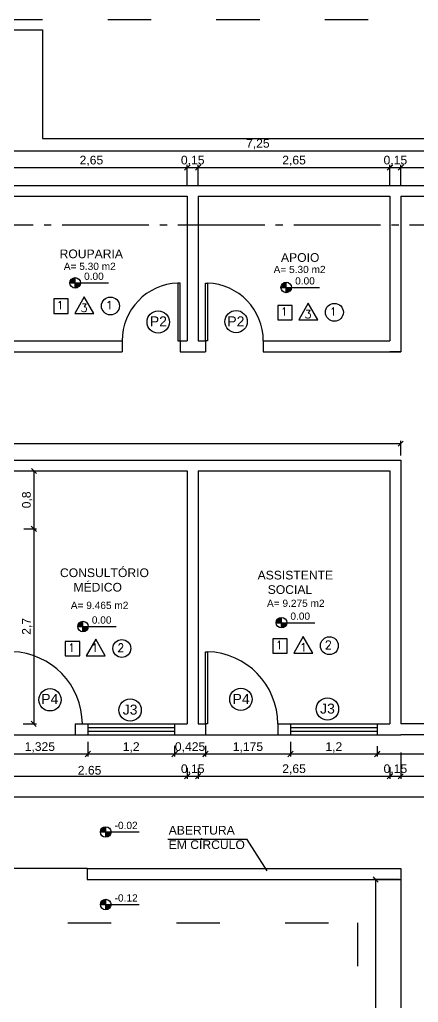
# Model space of a CAD drawing. Header units: millimetres. Extents: x 313 to 493, y 47 to 181.
# Drawn here: x 364.75 to 370.25, y 87.48 to 101.08 of the extents above; entities that cross this region are included whole.
import ezdxf

# ---------------------------------------------------------------- set-up
doc = ezdxf.new("R2010")
doc.units = ezdxf.units.MM
doc.header["$LTSCALE"] = 0.05
doc.header["$MEASUREMENT"] = 0
doc.header["$PDMODE"] = 3
doc.linetypes.add('ACAD_ISO03W100', pattern=[30, 12, -18])
doc.linetypes.add('ACAD_ISO04W100', pattern=[30, 24, -3, 0, -3])
for name, color, linetype in [('01', 1, 'Continuous'), ('02', 2, 'Continuous'), ('03', 3, 'Continuous'), ('05', 5, 'Continuous'), ('1', 1, 'Continuous'), ('2', 2, 'Continuous'), ('A110', 2, 'Continuous'), ('A2TXT25', 2, 'Continuous'), ('BAN', 13, 'Continuous'), ('COBERTURA', 7, 'ACAD_ISO03W100'), ('CORTE', 6, 'ACAD_ISO04W100'), ('TRACEJADO', 7, 'ACAD_ISO03W100')]:
    doc.layers.add(name, color=color, linetype=linetype)
doc.styles.add('ROMANS', font='romans.shx', dxfattribs={"height": 0.15})
doc.styles.get("Standard").update_dxf_attribs({"font": 'arial.ttf'})
doc.dimstyles.new('ISO-25', dxfattribs={"dimscale": 0.04, "dimtxt": 4, "dimasz": 2.5, "dimexe": 1.25, "dimexo": 0.625, "dimtad": 1, "dimdec": 3, "dimtxsty": 'Standard', "dimblk": 'OBLIQUE', "dimcen": 2.5, "dimadec": 0, "dimazin": 0, "dimtfac": 1, "dimtdec": 3, "dimtmove": 0, "dimatfit": 3, "dimldrblk": 'OBLIQUE', "dimfxl": 1, "dimarcsym": 0})

# ---------------------------------------------------------------- blocks, each defined once
blk = doc.blocks.new('_Oblique')
at = {"layer": 'TRACEJADO', "color": 0, "lineweight": -2}
blk.add_line((-0.5, -0.5), (0.5, 0.5), dxfattribs=at)
blk = doc.blocks.new('*D36')
at = {"layer": 'BAN', "color": 0}
for p, q in [((364.411, 99.05), (364.411, 99.069)), ((364.411, 99.032), (367.061, 99.032)), ((367.061, 98.784), (367.061, 99.069))]:
    blk.add_line(p, q, dxfattribs=at)
at = {"layer": 'Defpoints', "color": 0}
for p in [(364.411, 99.032), (367.061, 99.032), (367.061, 98.765)]:
    blk.add_point(p, dxfattribs=at)
at = {"layer": 'BAN', "color": 0, "xscale": 0.075, "yscale": 0.075, "zscale": 0.075, "rotation": 180}
blk.add_blockref('_Oblique', (364.411, 99.032), dxfattribs=at)
at = {"layer": 'BAN', "color": 0, "xscale": 0.075, "yscale": 0.075, "zscale": 0.075}
blk.add_blockref('_Oblique', (367.061, 99.032), dxfattribs=at)
at = {"layer": 'BAN', "color": 0, "insert": (365.736, 99.122), "char_height": 0.12, "attachment_point": 5}
blk.add_mtext('2,65', dxfattribs=at)
blk = doc.blocks.new('*D37')
at = {"layer": 'BAN', "color": 0}
for p, q in [((364.411, 99.132), (364.411, 99.301)), ((364.411, 99.263), (371.661, 99.263)), ((371.661, 98.884), (371.661, 99.301))]:
    blk.add_line(p, q, dxfattribs=at)
at = {"layer": 'Defpoints', "color": 0}
for p in [(371.661, 99.263), (364.411, 99.113), (371.661, 98.865)]:
    blk.add_point(p, dxfattribs=at)
at = {"layer": 'BAN', "color": 0, "xscale": 0.075, "yscale": 0.075, "zscale": 0.075, "rotation": 180}
blk.add_blockref('_Oblique', (364.411, 99.263), dxfattribs=at)
at = {"layer": 'BAN', "color": 0, "xscale": 0.075, "yscale": 0.075, "zscale": 0.075}
blk.add_blockref('_Oblique', (371.661, 99.263), dxfattribs=at)
at = {"layer": 'BAN', "color": 0, "insert": (368.036, 99.354), "char_height": 0.12, "attachment_point": 5}
blk.add_mtext('7,25', dxfattribs=at)
blk = doc.blocks.new('*D38')
at = {"layer": 'BAN', "color": 0}
for p, q in [((364.361, 90.947), (364.361, 90.575)), ((367.061, 90.725), (367.061, 90.575)), ((364.361, 90.612), (367.061, 90.612))]:
    blk.add_line(p, q, dxfattribs=at)
at = {"layer": 'Defpoints', "color": 0}
for p in [(364.361, 90.966), (367.061, 90.744), (367.061, 90.612)]:
    blk.add_point(p, dxfattribs=at)
at = {"layer": 'BAN', "color": 0, "xscale": 0.075, "yscale": 0.075, "zscale": 0.075, "rotation": 180}
blk.add_blockref('_Oblique', (364.361, 90.612), dxfattribs=at)
at = {"layer": 'BAN', "color": 0, "xscale": 0.075, "yscale": 0.075, "zscale": 0.075}
blk.add_blockref('_Oblique', (367.061, 90.612), dxfattribs=at)
at = {"layer": 'BAN', "color": 0, "insert": (365.711, 90.692), "char_height": 0.12, "attachment_point": 5}
blk.add_mtext('2.65', dxfattribs=at)
blk = doc.blocks.new('*D39')
at = {"layer": 'BAN', "color": 0}
for p, q in [((365.686, 91.032), (365.686, 90.881)), ((366.886, 91.032), (366.886, 90.881)), ((365.686, 90.918), (366.886, 90.918))]:
    blk.add_line(p, q, dxfattribs=at)
at = {"layer": 'Defpoints', "color": 0}
for p in [(365.686, 91.051), (366.886, 91.051), (366.886, 90.918)]:
    blk.add_point(p, dxfattribs=at)
at = {"layer": 'BAN', "color": 0, "xscale": 0.075, "yscale": 0.075, "zscale": 0.075, "rotation": 180}
blk.add_blockref('_Oblique', (365.686, 90.918), dxfattribs=at)
at = {"layer": 'BAN', "color": 0, "xscale": 0.075, "yscale": 0.075, "zscale": 0.075}
blk.add_blockref('_Oblique', (366.886, 90.918), dxfattribs=at)
at = {"layer": 'BAN', "color": 0, "insert": (366.286, 91.009), "char_height": 0.12, "attachment_point": 5}
blk.add_mtext('1,2', dxfattribs=at)
blk = doc.blocks.new('*D40')
at = {"layer": 'BAN', "color": 0}
for p, q in [((342.661, 95.231), (342.661, 95.25)), ((342.661, 95.212), (370.011, 95.212)), ((370.011, 95.046), (370.011, 95.25))]:
    blk.add_line(p, q, dxfattribs=at)
at = {"layer": 'Defpoints', "color": 0}
for p in [(342.661, 95.212), (370.011, 95.212), (370.011, 95.027)]:
    blk.add_point(p, dxfattribs=at)
at = {"layer": 'BAN', "color": 0, "xscale": 0.075, "yscale": 0.075, "zscale": 0.075, "rotation": 180}
blk.add_blockref('_Oblique', (342.661, 95.212), dxfattribs=at)
at = {"layer": 'BAN', "color": 0, "xscale": 0.075, "yscale": 0.075, "zscale": 0.075}
blk.add_blockref('_Oblique', (370.011, 95.212), dxfattribs=at)
at = {"layer": 'BAN', "color": 0, "insert": (356.336, 95.303), "char_height": 0.12, "attachment_point": 5}
blk.add_mtext('27,35', dxfattribs=at)
blk = doc.blocks.new('*D71')
at = {"layer": 'BAN', "color": 0}
for p, q in [((364.853, 94.833), (364.978, 94.833)), ((364.94, 94.833), (364.94, 94.033)), ((364.802, 94.033), (364.978, 94.033))]:
    blk.add_line(p, q, dxfattribs=at)
at = {"layer": 'Defpoints', "color": 0}
for p in [(364.835, 94.833), (364.783, 94.033), (364.94, 94.033)]:
    blk.add_point(p, dxfattribs=at)
at = {"layer": 'BAN', "color": 0, "xscale": 0.075, "yscale": 0.075, "zscale": 0.075}
for p, rotation in [((364.94, 94.833), 90), ((364.94, 94.033), 270)]:
    blk.add_blockref('_Oblique', p, dxfattribs=dict(at, rotation=rotation))
at = {"layer": 'BAN', "color": 0, "insert": (364.849, 94.433), "char_height": 0.12, "attachment_point": 5, "rotation": 90}
blk.add_mtext('0,8', dxfattribs=at)
blk = doc.blocks.new('*D77')
at = {"layer": 'BAN', "color": 0}
for p, q in [((364.802, 94.033), (364.978, 94.033)), ((364.94, 94.033), (364.94, 91.333)), ((364.793, 91.333), (364.978, 91.333))]:
    blk.add_line(p, q, dxfattribs=at)
at = {"layer": 'Defpoints', "color": 0}
for p in [(364.783, 94.033), (364.774, 91.333), (364.94, 91.333)]:
    blk.add_point(p, dxfattribs=at)
at = {"layer": 'BAN', "color": 0, "xscale": 0.075, "yscale": 0.075, "zscale": 0.075}
for p, rotation in [((364.94, 94.033), 90), ((364.94, 91.333), 270)]:
    blk.add_blockref('_Oblique', p, dxfattribs=dict(at, rotation=rotation))
at = {"layer": 'BAN', "color": 0, "insert": (364.849, 92.683), "char_height": 0.12, "attachment_point": 5, "rotation": 90}
blk.add_mtext('2,7', dxfattribs=at)
blk = doc.blocks.new('*D114')
at = {"layer": 'BAN', "color": 0}
for p, q in [((369.992, 89.183), (369.623, 89.183)), ((369.661, 89.183), (369.661, 80.289)), ((369.931, 80.289), (369.623, 80.289))]:
    blk.add_line(p, q, dxfattribs=at)
at = {"layer": 'Defpoints', "color": 0}
for p in [(370.011, 89.183), (369.661, 80.289), (369.95, 80.289)]:
    blk.add_point(p, dxfattribs=at)
at = {"layer": 'BAN', "color": 0, "xscale": 0.075, "yscale": 0.075, "zscale": 0.075}
for p, rotation in [((369.661, 89.183), 90), ((369.661, 80.289), 270)]:
    blk.add_blockref('_Oblique', p, dxfattribs=dict(at, rotation=rotation))
at = {"layer": 'BAN', "color": 0, "insert": (369.57, 84.736), "char_height": 0.12, "attachment_point": 5, "rotation": 90}
blk.add_mtext('8,90', dxfattribs=at)
blk = doc.blocks.new('*D126')
at = {"layer": 'BAN', "color": 0}
for p, q in [((370.011, 90.937), (370.011, 90.575)), ((369.861, 90.737), (369.861, 90.575)), ((369.861, 90.612), (370.011, 90.612))]:
    blk.add_line(p, q, dxfattribs=at)
at = {"layer": 'Defpoints', "color": 0}
for p in [(370.011, 90.955), (369.861, 90.756), (370.011, 90.612)]:
    blk.add_point(p, dxfattribs=at)
at = {"layer": 'BAN', "color": 0, "xscale": 0.075, "yscale": 0.075, "zscale": 0.075, "rotation": 180}
blk.add_blockref('_Oblique', (369.861, 90.612), dxfattribs=at)
at = {"layer": 'BAN', "color": 0, "xscale": 0.075, "yscale": 0.075, "zscale": 0.075}
blk.add_blockref('_Oblique', (370.011, 90.612), dxfattribs=at)
at = {"layer": 'BAN', "color": 0, "insert": (369.936, 90.703), "char_height": 0.12, "attachment_point": 5}
blk.add_mtext('0,15', dxfattribs=at)
blk = doc.blocks.new('*D127')
at = {"layer": 'BAN', "color": 0}
for p, q in [((367.061, 90.725), (367.061, 90.575)), ((367.211, 90.721), (367.211, 90.575)), ((367.061, 90.612), (367.211, 90.612))]:
    blk.add_line(p, q, dxfattribs=at)
at = {"layer": 'Defpoints', "color": 0}
for p in [(367.061, 90.744), (367.211, 90.739), (367.211, 90.612)]:
    blk.add_point(p, dxfattribs=at)
at = {"layer": 'BAN', "color": 0, "xscale": 0.075, "yscale": 0.075, "zscale": 0.075, "rotation": 180}
blk.add_blockref('_Oblique', (367.061, 90.612), dxfattribs=at)
at = {"layer": 'BAN', "color": 0, "xscale": 0.075, "yscale": 0.075, "zscale": 0.075}
blk.add_blockref('_Oblique', (367.211, 90.612), dxfattribs=at)
at = {"layer": 'BAN', "color": 0, "insert": (367.136, 90.703), "char_height": 0.12, "attachment_point": 5}
blk.add_mtext('0,15', dxfattribs=at)
blk = doc.blocks.new('*D128')
at = {"layer": 'BAN', "color": 0}
for p, q in [((367.211, 90.721), (367.211, 90.575)), ((369.861, 90.737), (369.861, 90.575)), ((367.211, 90.612), (369.861, 90.612))]:
    blk.add_line(p, q, dxfattribs=at)
at = {"layer": 'Defpoints', "color": 0}
for p in [(367.211, 90.739), (369.861, 90.756), (369.861, 90.612)]:
    blk.add_point(p, dxfattribs=at)
at = {"layer": 'BAN', "color": 0, "xscale": 0.075, "yscale": 0.075, "zscale": 0.075, "rotation": 180}
blk.add_blockref('_Oblique', (367.211, 90.612), dxfattribs=at)
at = {"layer": 'BAN', "color": 0, "xscale": 0.075, "yscale": 0.075, "zscale": 0.075}
blk.add_blockref('_Oblique', (369.861, 90.612), dxfattribs=at)
at = {"layer": 'BAN', "color": 0, "insert": (368.536, 90.703), "char_height": 0.12, "attachment_point": 5}
blk.add_mtext('2,65', dxfattribs=at)
blk = doc.blocks.new('*D129')
at = {"layer": 'BAN', "color": 0}
for p, q in [((366.886, 91.028), (366.886, 90.881)), ((367.311, 91.031), (367.311, 90.881)), ((366.886, 90.918), (367.311, 90.918))]:
    blk.add_line(p, q, dxfattribs=at)
at = {"layer": 'Defpoints', "color": 0}
for p in [(366.886, 91.047), (367.311, 91.049), (367.311, 90.918)]:
    blk.add_point(p, dxfattribs=at)
at = {"layer": 'BAN', "color": 0, "xscale": 0.075, "yscale": 0.075, "zscale": 0.075, "rotation": 180}
blk.add_blockref('_Oblique', (366.886, 90.918), dxfattribs=at)
at = {"layer": 'BAN', "color": 0, "xscale": 0.075, "yscale": 0.075, "zscale": 0.075}
blk.add_blockref('_Oblique', (367.311, 90.918), dxfattribs=at)
at = {"layer": 'BAN', "color": 0, "insert": (367.099, 91.009), "char_height": 0.12, "attachment_point": 5}
blk.add_mtext('0,425', dxfattribs=at)
blk = doc.blocks.new('*D130')
at = {"layer": 'BAN', "color": 0}
for p, q in [((368.486, 91.025), (368.486, 90.881)), ((369.686, 91.025), (369.686, 90.881)), ((368.486, 90.918), (369.686, 90.918))]:
    blk.add_line(p, q, dxfattribs=at)
at = {"layer": 'Defpoints', "color": 0}
for p in [(368.486, 91.044), (369.686, 91.044), (369.686, 90.918)]:
    blk.add_point(p, dxfattribs=at)
at = {"layer": 'BAN', "color": 0, "xscale": 0.075, "yscale": 0.075, "zscale": 0.075, "rotation": 180}
blk.add_blockref('_Oblique', (368.486, 90.918), dxfattribs=at)
at = {"layer": 'BAN', "color": 0, "xscale": 0.075, "yscale": 0.075, "zscale": 0.075}
blk.add_blockref('_Oblique', (369.686, 90.918), dxfattribs=at)
at = {"layer": 'BAN', "color": 0, "insert": (369.086, 91.009), "char_height": 0.12, "attachment_point": 5}
blk.add_mtext('1,2', dxfattribs=at)
blk = doc.blocks.new('*D132')
at = {"layer": 'BAN', "color": 0}
for p, q in [((370.011, 98.791), (370.011, 99.069)), ((370.011, 99.032), (371.511, 99.032)), ((371.511, 98.815), (371.511, 99.069))]:
    blk.add_line(p, q, dxfattribs=at)
at = {"layer": 'Defpoints', "color": 0}
for p in [(371.511, 99.032), (370.011, 98.772), (371.511, 98.796)]:
    blk.add_point(p, dxfattribs=at)
at = {"layer": 'BAN', "color": 0, "xscale": 0.075, "yscale": 0.075, "zscale": 0.075, "rotation": 180}
blk.add_blockref('_Oblique', (370.011, 99.032), dxfattribs=at)
at = {"layer": 'BAN', "color": 0, "xscale": 0.075, "yscale": 0.075, "zscale": 0.075}
blk.add_blockref('_Oblique', (371.511, 99.032), dxfattribs=at)
at = {"layer": 'BAN', "color": 0, "insert": (370.761, 99.122), "char_height": 0.12, "attachment_point": 5}
blk.add_mtext('1,5', dxfattribs=at)
blk = doc.blocks.new('*D133')
at = {"layer": 'BAN', "color": 0}
for p, q in [((367.061, 98.784), (367.061, 99.069)), ((367.061, 99.032), (367.211, 99.032)), ((367.211, 98.792), (367.211, 99.069))]:
    blk.add_line(p, q, dxfattribs=at)
at = {"layer": 'Defpoints', "color": 0}
for p in [(367.211, 99.032), (367.061, 98.765), (367.211, 98.773)]:
    blk.add_point(p, dxfattribs=at)
at = {"layer": 'BAN', "color": 0, "xscale": 0.075, "yscale": 0.075, "zscale": 0.075, "rotation": 180}
blk.add_blockref('_Oblique', (367.061, 99.032), dxfattribs=at)
at = {"layer": 'BAN', "color": 0, "xscale": 0.075, "yscale": 0.075, "zscale": 0.075}
blk.add_blockref('_Oblique', (367.211, 99.032), dxfattribs=at)
at = {"layer": 'BAN', "color": 0, "insert": (367.136, 99.122), "char_height": 0.12, "attachment_point": 5}
blk.add_mtext('0,15', dxfattribs=at)
blk = doc.blocks.new('*D134')
at = {"layer": 'BAN', "color": 0}
for p, q in [((367.211, 98.792), (367.211, 99.069)), ((367.211, 99.032), (369.861, 99.032)), ((369.861, 98.791), (369.861, 99.069))]:
    blk.add_line(p, q, dxfattribs=at)
at = {"layer": 'Defpoints', "color": 0}
for p in [(369.861, 99.032), (367.211, 98.773), (369.861, 98.772)]:
    blk.add_point(p, dxfattribs=at)
at = {"layer": 'BAN', "color": 0, "xscale": 0.075, "yscale": 0.075, "zscale": 0.075, "rotation": 180}
blk.add_blockref('_Oblique', (367.211, 99.032), dxfattribs=at)
at = {"layer": 'BAN', "color": 0, "xscale": 0.075, "yscale": 0.075, "zscale": 0.075}
blk.add_blockref('_Oblique', (369.861, 99.032), dxfattribs=at)
at = {"layer": 'BAN', "color": 0, "insert": (368.536, 99.122), "char_height": 0.12, "attachment_point": 5}
blk.add_mtext('2,65', dxfattribs=at)
blk = doc.blocks.new('*D135')
at = {"layer": 'BAN', "color": 0}
for p, q in [((369.861, 98.791), (369.861, 99.069)), ((369.861, 99.032), (370.011, 99.032)), ((370.011, 98.791), (370.011, 99.069))]:
    blk.add_line(p, q, dxfattribs=at)
at = {"layer": 'Defpoints', "color": 0}
for p in [(370.011, 99.032), (369.861, 98.772), (370.011, 98.772)]:
    blk.add_point(p, dxfattribs=at)
at = {"layer": 'BAN', "color": 0, "xscale": 0.075, "yscale": 0.075, "zscale": 0.075, "rotation": 180}
blk.add_blockref('_Oblique', (369.861, 99.032), dxfattribs=at)
at = {"layer": 'BAN', "color": 0, "xscale": 0.075, "yscale": 0.075, "zscale": 0.075}
blk.add_blockref('_Oblique', (370.011, 99.032), dxfattribs=at)
at = {"layer": 'BAN', "color": 0, "insert": (369.936, 99.122), "char_height": 0.12, "attachment_point": 5}
blk.add_mtext('0,15', dxfattribs=at)
blk = doc.blocks.new('*D191')
at = {"layer": 'BAN', "color": 0}
for p, q in [((365.686, 91.088), (365.686, 90.881)), ((364.361, 91.058), (364.361, 90.881)), ((364.361, 90.918), (365.686, 90.918))]:
    blk.add_line(p, q, dxfattribs=at)
at = {"layer": 'Defpoints', "color": 0}
for p in [(365.686, 91.107), (364.361, 91.076), (365.686, 90.918)]:
    blk.add_point(p, dxfattribs=at)
at = {"layer": 'BAN', "color": 0, "xscale": 0.075, "yscale": 0.075, "zscale": 0.075, "rotation": 180}
blk.add_blockref('_Oblique', (364.361, 90.918), dxfattribs=at)
at = {"layer": 'BAN', "color": 0, "xscale": 0.075, "yscale": 0.075, "zscale": 0.075}
blk.add_blockref('_Oblique', (365.686, 90.918), dxfattribs=at)
at = {"layer": 'BAN', "color": 0, "insert": (365.024, 91.009), "char_height": 0.12, "attachment_point": 5}
blk.add_mtext('1,325', dxfattribs=at)
blk = doc.blocks.new('*D192')
at = {"layer": 'BAN', "color": 0}
for p, q in [((368.486, 91.088), (368.486, 90.881)), ((367.311, 91.031), (367.311, 90.881)), ((367.311, 90.918), (368.486, 90.918))]:
    blk.add_line(p, q, dxfattribs=at)
at = {"layer": 'Defpoints', "color": 0}
for p in [(368.486, 91.107), (367.311, 91.049), (368.486, 90.918)]:
    blk.add_point(p, dxfattribs=at)
at = {"layer": 'BAN', "color": 0, "xscale": 0.075, "yscale": 0.075, "zscale": 0.075, "rotation": 180}
blk.add_blockref('_Oblique', (367.311, 90.918), dxfattribs=at)
at = {"layer": 'BAN', "color": 0, "xscale": 0.075, "yscale": 0.075, "zscale": 0.075}
blk.add_blockref('_Oblique', (368.486, 90.918), dxfattribs=at)
at = {"layer": 'BAN', "color": 0, "insert": (367.899, 91.009), "char_height": 0.12, "attachment_point": 5}
blk.add_mtext('1,175', dxfattribs=at)
blk = doc.blocks.new('*D193')
at = {"layer": 'BAN', "color": 0}
for p, q in [((371.661, 91.088), (371.661, 90.881)), ((369.686, 91.025), (369.686, 90.881)), ((369.686, 90.918), (371.661, 90.918))]:
    blk.add_line(p, q, dxfattribs=at)
at = {"layer": 'Defpoints', "color": 0}
for p in [(371.661, 91.107), (369.686, 91.044), (371.661, 90.918)]:
    blk.add_point(p, dxfattribs=at)
at = {"layer": 'BAN', "color": 0, "xscale": 0.075, "yscale": 0.075, "zscale": 0.075, "rotation": 180}
blk.add_blockref('_Oblique', (369.686, 90.918), dxfattribs=at)
at = {"layer": 'BAN', "color": 0, "xscale": 0.075, "yscale": 0.075, "zscale": 0.075}
blk.add_blockref('_Oblique', (371.661, 90.918), dxfattribs=at)
at = {"layer": 'BAN', "color": 0, "insert": (370.674, 91.009), "char_height": 0.12, "attachment_point": 5}
blk.add_mtext('1,975', dxfattribs=at)
blk = doc.blocks.new('*D194')
at = {"layer": 'BAN', "color": 0}
for p, q in [((369.861, 90.737), (369.861, 90.575)), ((369.861, 90.612), (371.661, 90.612)), ((371.661, 90.631), (371.661, 90.575))]:
    blk.add_line(p, q, dxfattribs=at)
at = {"layer": 'Defpoints', "color": 0}
for p in [(369.861, 90.756), (371.661, 90.65), (371.661, 90.612)]:
    blk.add_point(p, dxfattribs=at)
at = {"layer": 'BAN', "color": 0, "xscale": 0.075, "yscale": 0.075, "zscale": 0.075, "rotation": 180}
blk.add_blockref('_Oblique', (369.861, 90.612), dxfattribs=at)
at = {"layer": 'BAN', "color": 0, "xscale": 0.075, "yscale": 0.075, "zscale": 0.075}
blk.add_blockref('_Oblique', (371.661, 90.612), dxfattribs=at)
at = {"layer": 'BAN', "color": 0, "insert": (370.761, 90.703), "char_height": 0.12, "attachment_point": 5}
blk.add_mtext('1,8', dxfattribs=at)
blk = doc.blocks.new('*D195')
at = {"layer": 'BAN', "color": 0}
for p, q in [((371.661, 90.631), (371.661, 90.288)), ((357.011, 90.344), (357.011, 90.363)), ((357.011, 90.325), (371.661, 90.325))]:
    blk.add_line(p, q, dxfattribs=at)
at = {"layer": 'Defpoints', "color": 0}
for p in [(371.661, 90.65), (357.011, 90.325), (371.661, 90.325)]:
    blk.add_point(p, dxfattribs=at)
at = {"layer": 'BAN', "color": 0, "xscale": 0.075, "yscale": 0.075, "zscale": 0.075, "rotation": 180}
blk.add_blockref('_Oblique', (357.011, 90.325), dxfattribs=at)
at = {"layer": 'BAN', "color": 0, "xscale": 0.075, "yscale": 0.075, "zscale": 0.075}
blk.add_blockref('_Oblique', (371.661, 90.325), dxfattribs=at)
at = {"layer": 'BAN', "color": 0, "insert": (364.336, 90.416), "char_height": 0.12, "attachment_point": 5}
blk.add_mtext('14,65', dxfattribs=at)

msp = doc.modelspace()

# ---------------------------------------------------------------- hatches: boundary and pattern name
at = {"layer": '01'}
h = msp.add_hatch(color=256, dxfattribs=at)
h.paths.add_polyline_path([(365.5121, 97.4347), (365.5121, 97.5077, 0.4142136), (365.4392, 97.4347)])
h.paths.add_polyline_path([(365.5851, 97.4347), (365.5121, 97.4347), (365.5121, 97.3617, 0.4142136)])
h = msp.add_hatch(color=256, dxfattribs=at)
h.paths.add_polyline_path([(368.4285, 97.3713), (368.4285, 97.4443, 0.4142136), (368.3555, 97.3713)])
h.paths.add_polyline_path([(368.5015, 97.3713), (368.4285, 97.3713), (368.4285, 97.2983, 0.4142136)])
h = msp.add_hatch(color=256, dxfattribs=at)
h.paths.add_polyline_path([(365.6195, 92.6803), (365.6195, 92.7533, 0.4142136), (365.5465, 92.6803)])
h.paths.add_polyline_path([(365.6925, 92.6803), (365.6195, 92.6803), (365.6195, 92.6073, 0.4142136)])
h = msp.add_hatch(color=256, dxfattribs=at)
h.paths.add_polyline_path([(368.3629, 92.7337), (368.3629, 92.8067, 0.4142136), (368.2899, 92.7337)])
h.paths.add_polyline_path([(368.4359, 92.7337), (368.3629, 92.7337), (368.3629, 92.6607, 0.4142136)])
h = msp.add_hatch(color=256, dxfattribs=at)
h.paths.add_polyline_path([(365.934, 89.8392), (365.934, 89.9122, 0.4142136), (365.861, 89.8392)])
h.paths.add_polyline_path([(366.007, 89.8392), (365.934, 89.8392), (365.934, 89.7662, 0.4142136)])
h = msp.add_hatch(color=256, dxfattribs=at)
h.paths.add_polyline_path([(365.934, 88.8353), (365.934, 88.9083, 0.4142136), (365.861, 88.8353)])
h.paths.add_polyline_path([(366.007, 88.8353), (365.934, 88.8353), (365.934, 88.7623, 0.4142136)])

# ---------------------------------------------------------------- linework, layer by layer
for p, q in [((365.5121, 97.3617), (365.5121, 97.5077)), ((365.4392, 97.4347), (365.9727, 97.4347)), ((368.3555, 97.3713), (368.889, 97.3713)), ((368.4285, 97.2983), (368.4285, 97.4443)), ((365.6195, 92.6073), (365.6195, 92.7533)), ((368.2899, 92.7337), (368.8234, 92.7337)), ((368.3629, 92.6607), (368.3629, 92.8067)), ((365.5465, 92.6803), (366.08, 92.6803)), ((364.6111, 91.1829), (365.5111, 91.1829)), ((367.3111, 91.1829), (368.3111, 91.1829)), ((365.934, 89.7662), (365.934, 89.9122)), ((365.861, 89.8392), (366.3945, 89.8392)), ((365.934, 88.7623), (365.934, 88.9083)), ((365.861, 88.8353), (366.3945, 88.8353))]:
    msp.add_line(p, q, dxfattribs=at)
for centre in [(365.5121, 97.4347), (368.4285, 97.3713), (365.6195, 92.6803), (368.3629, 92.7337), (365.934, 89.8392), (365.934, 88.8353)]:
    msp.add_circle(centre, 0.073, dxfattribs=at)
at = {"layer": '02'}
for p, q in [((362.1111, 100.9329), (365.0611, 100.9329)), ((365.0611, 100.9329), (365.0611, 99.4329)), ((365.0611, 99.4329), (372.3111, 99.4329)), ((365.6778, 89.3329), (361.3445, 89.3329)), ((370.0111, 89.1829), (370.0111, 82.8695)), ((370.0111, 89.1829), (370.0111, 80.2886))]:
    msp.add_line(p, q, dxfattribs=at)
at = {"layer": '02', "linetype": 'Continuous'}
for centre in [(366.6591, 96.8934), (367.7352, 96.8988), (365.1643, 91.6676), (367.8012, 91.6745), (366.2713, 91.5261), (368.9981, 91.5401)]:
    msp.add_circle(centre, 0.1544, dxfattribs=at)
for centre, radius, start, end in [((366.9611, 96.6329), 0.8, 92.1491, 180), ((367.3111, 96.6329), 0.8, 0, 87.8509), ((364.6111, 91.3329), 1, 0, 88.28087), ((367.3111, 91.3329), 1, 0, 88.28087)]:
    msp.add_arc(centre, radius, start, end, dxfattribs=at)
at = {"layer": '05'}
for p, q in [((364.4111, 98.7829), (369.8611, 98.7829)), ((364.4111, 98.7829), (371.6611, 98.7829)), ((364.4111, 98.6329), (367.0611, 98.6329)), ((367.0611, 98.6329), (367.0611, 96.6329)), ((367.2111, 98.6329), (369.8611, 98.6329)), ((367.2111, 98.6329), (367.2111, 96.6329)), ((369.8611, 98.6329), (369.8611, 96.6329)), ((370.0111, 98.6329), (371.5111, 98.6329)), ((370.0111, 98.6329), (370.0111, 96.4829)), ((364.4111, 96.6329), (366.1611, 96.6329)), ((366.1611, 96.6329), (366.1611, 96.4829)), ((366.9611, 96.6329), (367.0611, 96.6329)), ((366.9611, 96.6329), (366.9611, 96.4829)), ((367.2111, 96.6329), (367.3111, 96.6329)), ((367.3111, 96.6329), (367.3111, 96.4829)), ((368.1111, 96.6329), (369.8611, 96.6329)), ((368.1111, 96.6329), (368.1111, 96.4829)), ((361.4111, 96.4829), (366.1611, 96.4829)), ((366.9611, 96.4829), (367.3111, 96.4829)), ((368.1111, 96.4829), (370.0111, 96.4829)), ((370.0111, 96.4829), (369.8611, 96.4829)), ((357.1611, 94.9829), (370.0111, 94.9829)), ((370.0111, 94.9829), (370.0111, 91.3329)), ((363.8361, 94.8329), (367.0611, 94.8329)), ((367.0611, 94.8329), (367.0611, 91.3329)), ((367.2111, 94.8329), (367.2111, 91.3329)), ((367.2111, 94.8329), (369.8611, 94.8329)), ((369.8611, 94.8329), (369.8611, 91.3329)), ((365.5111, 91.3329), (365.6861, 91.3329)), ((365.5111, 91.3329), (365.5111, 91.1829)), ((365.6861, 91.3329), (365.6861, 91.1829)), ((366.8861, 91.3329), (367.0611, 91.3329)), ((366.8861, 91.3329), (366.8861, 91.1829)), ((367.2111, 91.3329), (367.3111, 91.3329)), ((367.3111, 91.3329), (367.3111, 91.1829)), ((368.3111, 91.3329), (368.4861, 91.3329)), ((368.3111, 91.3329), (368.3111, 91.1829)), ((368.4861, 91.3329), (368.4861, 91.1829)), ((369.6861, 91.3329), (369.6861, 91.1829)), ((369.6861, 91.3329), (369.8611, 91.3329)), ((370.4111, 91.3329), (370.0111, 91.3329)), ((365.5111, 91.1829), (365.6861, 91.1829)), ((366.8861, 91.1829), (367.3111, 91.1829)), ((368.3111, 91.1829), (368.4861, 91.1829)), ((369.6111, 91.1829), (370.0111, 91.1829)), ((370.4111, 91.1829), (370.0111, 91.1829)), ((365.6778, 89.3329), (365.6778, 89.1829)), ((365.6778, 89.3329), (370.0111, 89.3329)), ((370.0111, 89.3329), (370.0111, 89.1829)), ((365.6778, 89.1829), (370.0111, 89.1829))]:
    msp.add_line(p, q, dxfattribs=at)
at = {"layer": '1'}
for p, q in [((367.89, 89.735), (366.7906, 89.735)), ((368.1649, 89.302), (367.89, 89.735))]:
    msp.add_line(p, q, dxfattribs=at)
at = {"layer": '2'}
for p, q in [((366.9311, 97.4329), (366.9311, 96.6329)), ((366.9611, 97.4329), (366.9311, 97.4329)), ((366.9611, 96.6329), (366.9611, 97.4329)), ((367.3111, 96.6329), (367.3111, 97.4329)), ((367.3111, 97.4329), (367.3411, 97.4329)), ((367.3411, 97.4329), (367.3411, 96.6329)), ((366.9311, 96.6329), (366.9611, 96.6329)), ((367.3411, 96.6329), (367.3111, 96.6329)), ((367.3111, 92.3329), (367.3411, 92.3329)), ((367.3111, 91.3329), (367.3111, 92.3329)), ((367.3411, 92.3329), (367.3411, 91.3329)), ((365.6861, 91.3329), (366.8861, 91.3329)), ((365.6861, 91.2829), (366.8861, 91.2829)), ((365.6861, 91.2329), (366.8861, 91.2329)), ((367.3411, 91.3329), (367.3111, 91.3329)), ((368.4861, 91.3329), (369.6861, 91.3329)), ((368.4861, 91.2829), (369.6861, 91.2829)), ((368.4861, 91.2329), (369.6861, 91.2329)), ((365.6861, 91.1829), (366.8861, 91.1829)), ((368.4861, 91.1829), (369.6861, 91.1829))]:
    msp.add_line(p, q, dxfattribs=at)
at = {"layer": 'A110'}
for points in [[(365.2156, 97.2117), (365.2156, 97.0105), (365.4168, 97.0105), (365.4168, 97.2117)], [(365.6383, 97.2419), (365.5062, 97.0131), (365.7704, 97.0131)], [(368.3101, 97.124), (368.3101, 96.9228), (368.5113, 96.9228), (368.5113, 97.124)], [(368.7328, 97.1542), (368.6007, 96.9254), (368.8649, 96.9254)], [(365.3733, 92.4745), (365.3733, 92.2733), (365.5745, 92.2733), (365.5745, 92.4745)], [(365.7961, 92.5047), (365.664, 92.2759), (365.9282, 92.2759)], [(368.2409, 92.5124), (368.2409, 92.3112), (368.4421, 92.3112), (368.4421, 92.5124)], [(368.6636, 92.5427), (368.5315, 92.3139), (368.7957, 92.3139)]]:
    msp.add_lwpolyline(points, close=True, dxfattribs=at)
for centre in [(365.999, 97.1151), (369.0935, 97.0274), (366.1567, 92.3779), (369.0242, 92.4158)]:
    msp.add_circle(centre, 0.1237, dxfattribs=at)
at = {"layer": 'COBERTURA'}
for p, q in [((361.4611, 101.0758), (372.4611, 101.0758)), ((356.4111, 88.5829), (369.4111, 88.5829)), ((369.4111, 88.5829), (369.4111, 79.9744))]:
    msp.add_line(p, q, dxfattribs=at)
at = {"layer": 'CORTE'}
msp.add_line((339.7318, 98.2377), (373.8692, 98.2377), dxfattribs=at)

# ---------------------------------------------------------------- texts
at = {"layer": '01', "char_height": 0.1, "attachment_point": 1}
for s, insert in [('A= 5.30 m2', (365.3547, 97.7134)), ('A= 5.30 m2', (368.2538, 97.6702)), ('0.00', (365.6348, 97.5756)), ('0.00', (368.5512, 97.5123)), ('A= 9.465 m2', (365.4518, 93.0239)), ('A= 9.275 m2', (368.1621, 93.0521)), ('0.00', (368.4856, 92.8747)), ('0.00', (365.7422, 92.8213)), ('-0.02', (366.0567, 89.9802)), ('-0.12', (366.0567, 88.9763))]:
    msp.add_mtext(s, dxfattribs=dict(at, insert=insert))
at = {"layer": '02', "linetype": 'Continuous', "char_height": 0.13823, "attachment_point": 1}
for s, insert, width in [('P2', (366.5443, 96.9715), 9.26787), ('P2', (367.6143, 96.9715), 9.26787), ('P4', (365.0434, 91.7481), 9.26787), ('P4', (367.6867, 91.7481), 9.26787), ('J3', (366.1691, 91.6006), 9.2679), ('J3', (368.8958, 91.6147), 9.2679)]:
    msp.add_mtext(s, dxfattribs=dict(at, insert=insert, width=width))
at = {"layer": '03'}
for s, p in [('ROUPARIA', (365.2966, 97.7762)), ('APOIO', (368.3555, 97.7256))]:
    msp.add_text(s, height=0.12, dxfattribs=at).set_placement(p)
at = {"layer": '03', "char_height": 0.12, "attachment_point": 1}
for s, insert in [('CONSULTÓRIO\\P    MÉDICO', (365.3019, 93.4848)), ('ASSISTENTE \\P   SOCIAL', (368.0326, 93.452))]:
    msp.add_mtext(s, dxfattribs=dict(at, insert=insert))
at = {"layer": '03', "insert": (366.804, 89.9232), "char_height": 0.12, "width": 1.0798, "attachment_point": 1}
msp.add_mtext('ABERTURA\\PEM CÍRCULO', dxfattribs=at)
at = {"layer": 'A2TXT25', "style": 'ROMANS'}
for s, p in [('1', (365.2566, 97.0691)), ('3', (365.5869, 97.0325)), ('1', (365.936, 97.0691)), ('1', (368.351, 96.9814)), ('1', (369.0304, 96.9814)), ('3', (368.6814, 96.9448)), ('1', (365.4143, 92.3319)), ('1', (365.7355, 92.3319)), ('2', (366.0937, 92.3319)), ('1', (368.2818, 92.3699)), ('1', (368.6164, 92.3364)), ('2', (368.9612, 92.3699))]:
    msp.add_text(s, height=0.1125, dxfattribs=at).set_placement(p)

# ---------------------------------------------------------------- dimensions: what is measured, and where the dimension line sits
at = {"layer": 'BAN'}
for base, p1, p2, picture, middle in [((371.6611, 99.2635), (364.4111, 99.1131), (371.6611, 98.8648), '*D37', (368.0361, 99.3543)), ((367.0611, 99.0316), (364.4111, 99.0316), (367.0611, 98.7654), '*D36', (365.7361, 99.1225)), ((369.8611, 99.0316), (367.2111, 98.7733), (369.8611, 98.7723), '*D134', (368.5361, 99.1225)), ((371.5111, 99.0316), (370.0111, 98.7723), (371.5111, 98.7964), '*D132', (370.7611, 99.1225)), ((370.0111, 95.2121), (342.6611, 95.2121), (370.0111, 95.0274), '*D40', (356.3361, 95.303)), ((365.6861, 90.9182), (364.3611, 91.0763), (365.6861, 91.107), '*D191', (365.0236, 91.009)), ((366.8861, 90.9182), (365.6861, 91.051), (366.8861, 91.0511), '*D39', (366.2861, 91.009)), ((368.4861, 90.9182), (367.3111, 91.0495), (368.4861, 91.107), '*D192', (367.8986, 91.009)), ((369.6861, 90.9182), (368.4861, 91.044), (369.6861, 91.0438), '*D130', (369.0861, 91.009)), ((371.6611, 90.9182), (369.6861, 91.0438), (371.6611, 91.107), '*D193', (370.6736, 91.009)), ((369.8611, 90.6123), (367.2111, 90.7393), (369.8611, 90.7559), '*D128', (368.5361, 90.7032)), ((371.6611, 90.6123), (369.8611, 90.7559), (371.6611, 90.6498), '*D194', (370.7611, 90.7032)), ((371.6611, 90.3255), (357.0111, 90.3255), (371.6611, 90.6498), '*D195', (364.3361, 90.4163))]:
    dim = msp.add_linear_dim(base=base, p1=p1, p2=p2, dimstyle='ISO-25', override={"dimscale": 0.03, "dimtmove": 1}, dxfattribs=at)
    dim.commit()
    dim.dimension.update_dxf_attribs({"geometry": picture, "text_midpoint": middle})
for base, p1, p2, picture, middle in [((367.2111, 99.0316), (367.0611, 98.7654), (367.2111, 98.7733), '*D133', (367.1361, 99.0316)), ((370.0111, 99.0316), (369.8611, 98.7723), (370.0111, 98.7723), '*D135', (369.9361, 99.0316)), ((367.3111, 90.9182), (366.8861, 91.0471), (367.3111, 91.0495), '*D129', (367.0986, 90.9182)), ((370.0111, 90.6123), (369.8611, 90.7559), (370.0111, 90.9554), '*D126', (369.9361, 90.6123)), ((367.2111, 90.6123), (367.0611, 90.744), (367.2111, 90.7393), '*D127', (367.1361, 90.6123))]:
    dim = msp.add_linear_dim(base=base, p1=p1, p2=p2, dimstyle='ISO-25', override={"dimscale": 0.03, "dimtmove": 1}, dxfattribs=at)
    dim.commit()
    dim.dimension.update_dxf_attribs({"geometry": picture, "text_midpoint": middle, "dimtype": 160})
for base, p1, p2, picture, middle in [((364.9403, 94.0329), (364.8347, 94.8329), (364.7833, 94.0329), '*D71', (364.8494, 94.4329)), ((364.9403, 91.3329), (364.7833, 94.0329), (364.7742, 91.3329), '*D77', (364.8494, 92.6829))]:
    dim = msp.add_linear_dim(base=base, p1=p1, p2=p2, angle=90, dimstyle='ISO-25', override={"dimscale": 0.03, "dimtmove": 1}, dxfattribs=at)
    dim.commit()
    dim.dimension.update_dxf_attribs({"geometry": picture, "text_midpoint": middle})
dim = msp.add_linear_dim(base=(367.0611, 90.6123), p1=(364.3611, 90.9659), p2=(367.0611, 90.744), text='2.65', dimstyle='ISO-25', override={"dimscale": 0.03, "dimtmove": 1}, dxfattribs=at)
dim.commit()
dim.dimension.update_dxf_attribs({"geometry": '*D38', "text_midpoint": (365.7111, 90.6923)})
dim = msp.add_linear_dim(base=(369.6607, 80.2886), p1=(370.0111, 89.1829), p2=(369.9499, 80.2886), angle=90, text='8,90', dimstyle='ISO-25', override={"dimscale": 0.03, "dimtmove": 1}, dxfattribs=at)
dim.commit()
dim.dimension.update_dxf_attribs({"geometry": '*D114', "text_midpoint": (369.5698, 84.7357)})

doc.saveas('drawing.dxf')
